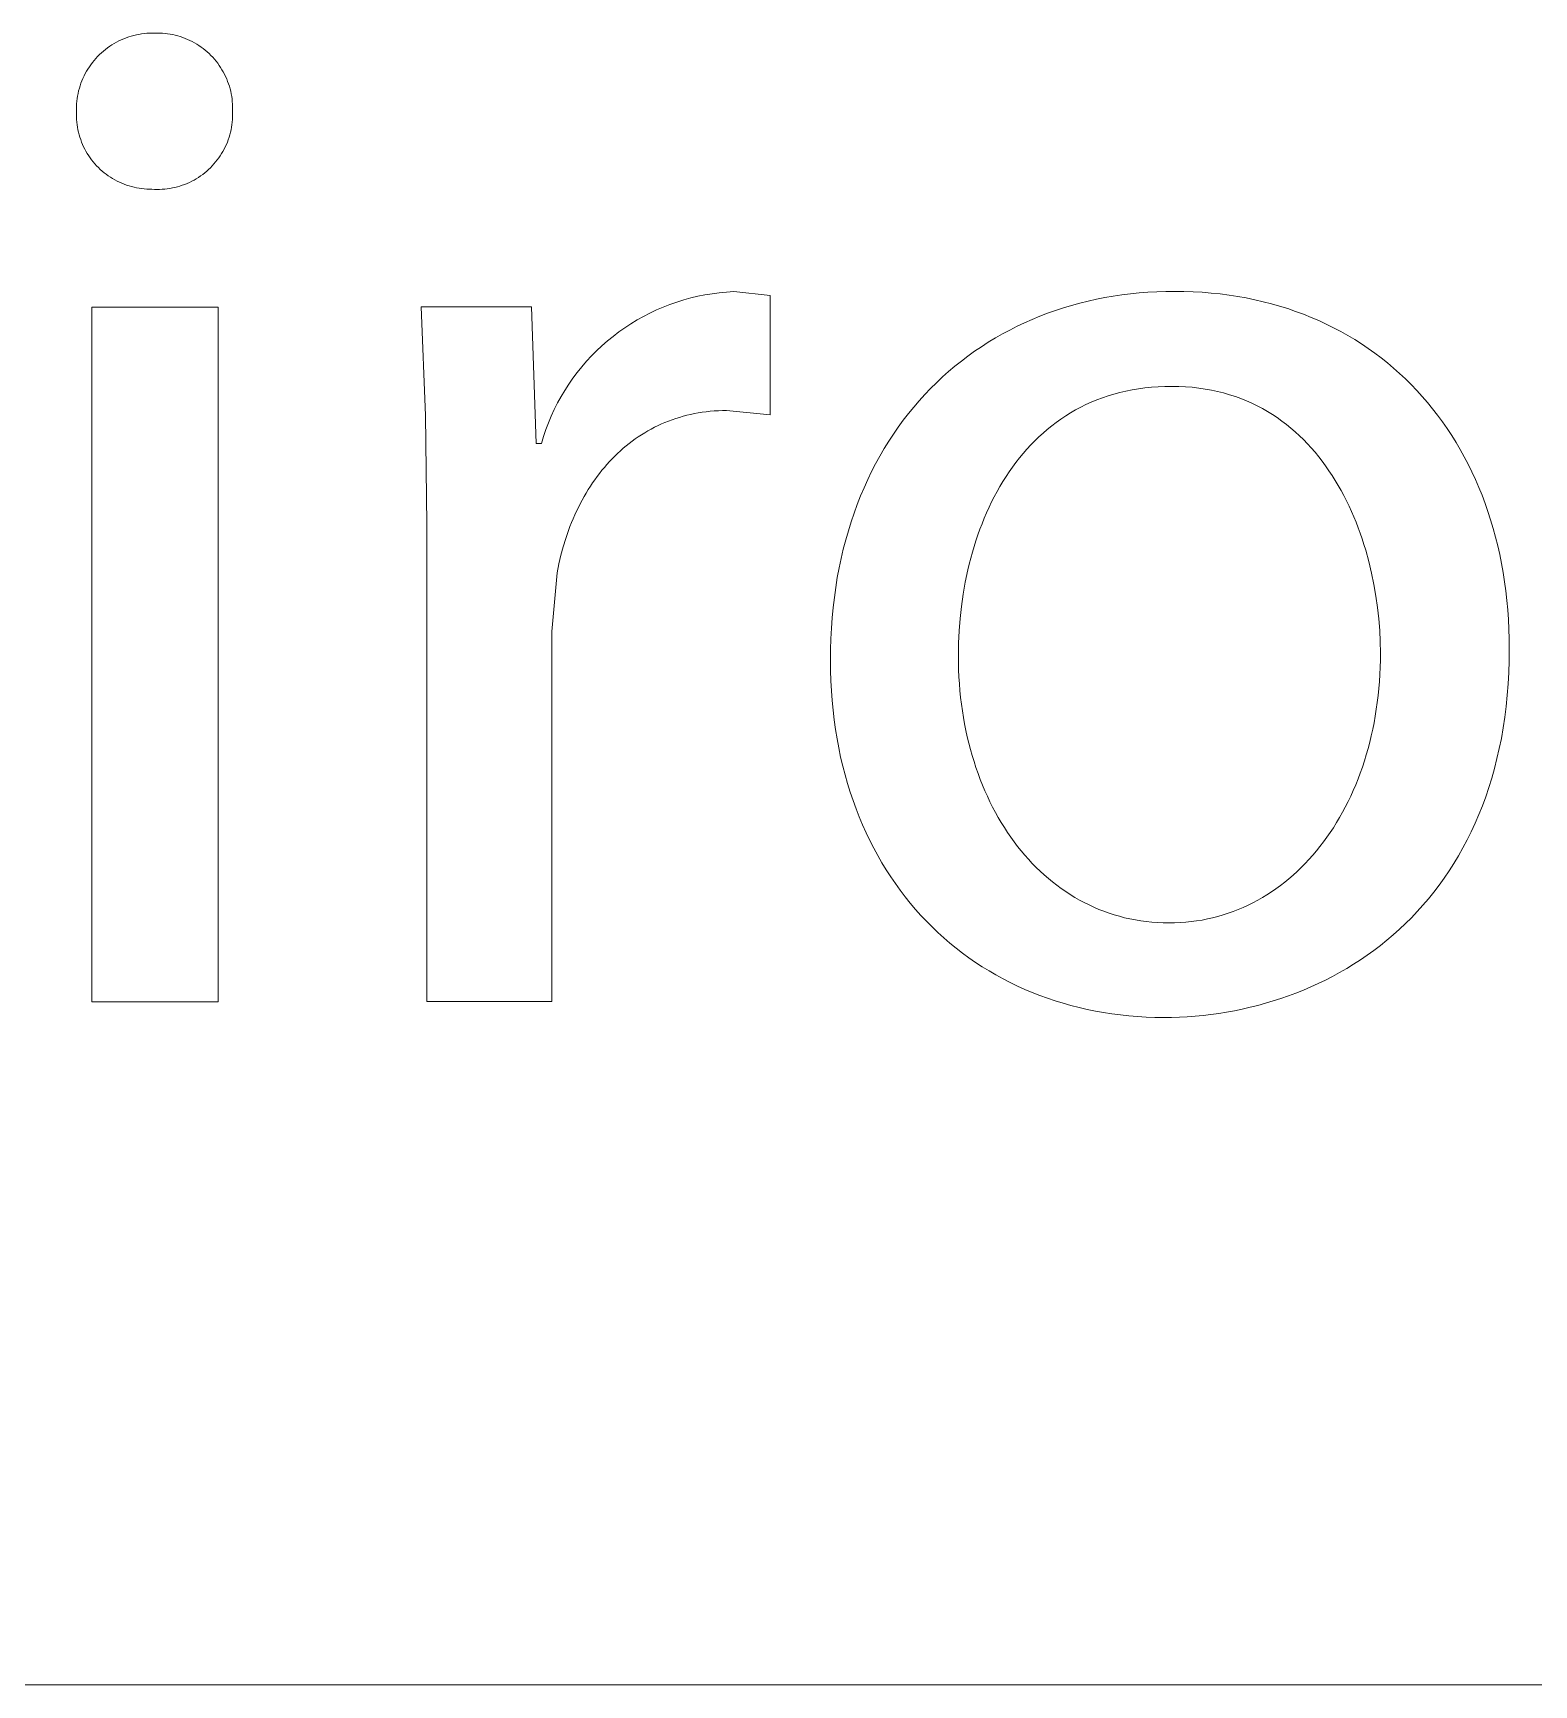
# Model space of a CAD drawing. Header units: millimetres. Extents: x -1246 to 2331, y -493 to 2006.
# Drawn here: x 1615.7 to 1653.15, y -492.87 to -451.65 of the extents above; entities that cross this region are included whole.
import ezdxf

# ---------------------------------------------------------------- set-up
doc = ezdxf.new("R2010")
doc.units = ezdxf.units.MM
doc.header["$MEASUREMENT"] = 0
doc.layers.add('Domyślny', color=7, linetype='Continuous', true_color=0x000000)

msp = doc.modelspace()

# ---------------------------------------------------------------- linework, layer by layer
at = {"layer": 'Domyślny', "color": 18, "lineweight": 15, "true_color": 0x000000}
for p, q in [((1617.96, -451.79), (1618.022, -451.766)), ((1618.022, -451.766), (1618.084, -451.744)), ((1618.084, -451.744), (1618.147, -451.725)), ((1618.147, -451.725), (1618.211, -451.707)), ((1618.211, -451.707), (1618.275, -451.692)), ((1618.275, -451.692), (1618.339, -451.679)), ((1618.339, -451.679), (1618.405, -451.668)), ((1618.405, -451.668), (1618.47, -451.659)), ((1618.47, -451.659), (1618.536, -451.653)), ((1618.536, -451.653), (1618.602, -451.649)), ((1618.602, -451.649), (1618.668, -451.647)), ((1618.668, -451.647), (1618.734, -451.648)), ((1618.734, -451.648), (1618.798, -451.646)), ((1618.798, -451.646), (1618.863, -451.647)), ((1618.863, -451.647), (1618.928, -451.651)), ((1618.928, -451.651), (1618.992, -451.656)), ((1618.992, -451.656), (1619.056, -451.664)), ((1619.056, -451.664), (1619.12, -451.674)), ((1619.12, -451.674), (1619.184, -451.686)), ((1619.184, -451.686), (1619.247, -451.7)), ((1619.247, -451.7), (1619.309, -451.717)), ((1619.309, -451.717), (1619.371, -451.735)), ((1619.371, -451.735), (1619.433, -451.756)), ((1619.433, -451.756), (1619.493, -451.779)), ((1619.493, -451.779), (1619.553, -451.804)), ((1617.31, -452.233), (1617.357, -452.186)), ((1617.357, -452.186), (1617.405, -452.141)), ((1617.405, -452.141), (1617.455, -452.098)), ((1617.455, -452.098), (1617.506, -452.056)), ((1617.506, -452.056), (1617.558, -452.016)), ((1617.558, -452.016), (1617.612, -451.978)), ((1617.612, -451.978), (1617.667, -451.942)), ((1617.667, -451.942), (1617.724, -451.907)), ((1617.724, -451.907), (1617.781, -451.875)), ((1617.781, -451.875), (1617.84, -451.845)), ((1617.84, -451.845), (1617.9, -451.817)), ((1617.9, -451.817), (1617.96, -451.79)), ((1619.553, -451.804), (1619.612, -451.831)), ((1619.612, -451.831), (1619.67, -451.859)), ((1619.67, -451.859), (1619.726, -451.89)), ((1619.726, -451.89), (1619.782, -451.923)), ((1619.782, -451.923), (1619.837, -451.958)), ((1619.837, -451.958), (1619.89, -451.995)), ((1619.89, -451.995), (1619.942, -452.033)), ((1619.942, -452.033), (1619.993, -452.073)), ((1619.993, -452.073), (1620.042, -452.115)), ((1620.042, -452.115), (1620.09, -452.159)), ((1620.09, -452.159), (1620.136, -452.204)), ((1617.002, -452.66), (1617.034, -452.602)), ((1617.034, -452.602), (1617.067, -452.545)), ((1617.067, -452.545), (1617.103, -452.49)), ((1617.103, -452.49), (1617.141, -452.436)), ((1617.141, -452.436), (1617.181, -452.383)), ((1617.181, -452.383), (1617.222, -452.331)), ((1617.222, -452.331), (1617.265, -452.282)), ((1617.265, -452.282), (1617.31, -452.233)), ((1620.136, -452.204), (1620.181, -452.251)), ((1620.181, -452.251), (1620.224, -452.299)), ((1620.224, -452.299), (1620.265, -452.349)), ((1620.265, -452.349), (1620.305, -452.4)), ((1620.305, -452.4), (1620.342, -452.453)), ((1620.342, -452.453), (1620.378, -452.506)), ((1620.378, -452.506), (1620.412, -452.561)), ((1620.412, -452.561), (1620.445, -452.617)), ((1616.853, -453.026), (1616.873, -452.963)), ((1616.873, -452.963), (1616.894, -452.901)), ((1616.894, -452.901), (1616.918, -452.839)), ((1616.918, -452.839), (1616.944, -452.778)), ((1616.944, -452.778), (1616.972, -452.718)), ((1616.972, -452.718), (1617.002, -452.66)), ((1620.445, -452.617), (1620.475, -452.675)), ((1620.475, -452.675), (1620.503, -452.733)), ((1620.503, -452.733), (1620.529, -452.792)), ((1620.529, -452.792), (1620.553, -452.852)), ((1620.553, -452.852), (1620.576, -452.913)), ((1620.576, -452.913), (1620.596, -452.974)), ((1620.596, -452.974), (1620.613, -453.037)), ((1616.78, -453.481), (1616.784, -453.415)), ((1616.784, -453.415), (1616.79, -453.35)), ((1616.79, -453.35), (1616.798, -453.284)), ((1616.798, -453.284), (1616.809, -453.219)), ((1616.809, -453.219), (1616.821, -453.154)), ((1616.821, -453.154), (1616.836, -453.09)), ((1616.836, -453.09), (1616.853, -453.026)), ((1620.613, -453.037), (1620.629, -453.099)), ((1620.629, -453.099), (1620.643, -453.163)), ((1620.643, -453.163), (1620.654, -453.226)), ((1620.654, -453.226), (1620.663, -453.29)), ((1620.663, -453.29), (1620.67, -453.355)), ((1620.67, -453.355), (1620.675, -453.419)), ((1620.675, -453.419), (1620.677, -453.484)), ((1616.779, -453.547), (1616.78, -453.481)), ((1616.78, -453.613), (1616.779, -453.547)), ((1616.779, -453.677), (1616.78, -453.613)), ((1616.78, -453.741), (1616.779, -453.677)), ((1616.783, -453.806), (1616.78, -453.741)), ((1616.788, -453.869), (1616.783, -453.806)), ((1620.672, -453.806), (1620.667, -453.87)), ((1620.676, -453.742), (1620.672, -453.806)), ((1620.677, -453.549), (1620.675, -453.613)), ((1620.675, -453.613), (1620.676, -453.677)), ((1620.676, -453.677), (1620.676, -453.742)), ((1620.677, -453.484), (1620.677, -453.549)), ((1616.796, -453.933), (1616.788, -453.869)), ((1616.805, -453.997), (1616.796, -453.933)), ((1616.817, -454.06), (1616.805, -453.997)), ((1616.831, -454.122), (1616.817, -454.06)), ((1616.847, -454.184), (1616.831, -454.122)), ((1616.866, -454.246), (1616.847, -454.184)), ((1616.886, -454.306), (1616.866, -454.246)), ((1620.589, -454.247), (1620.568, -454.308)), ((1620.607, -454.185), (1620.589, -454.247)), ((1620.624, -454.123), (1620.607, -454.185)), ((1620.638, -454.06), (1620.624, -454.123)), ((1620.65, -453.997), (1620.638, -454.06)), ((1620.659, -453.934), (1620.65, -453.997)), ((1620.667, -453.87), (1620.659, -453.934)), ((1616.909, -454.367), (1616.886, -454.306)), ((1616.933, -454.426), (1616.909, -454.367)), ((1616.96, -454.484), (1616.933, -454.426)), ((1616.989, -454.542), (1616.96, -454.484)), ((1617.019, -454.598), (1616.989, -454.542)), ((1617.052, -454.653), (1617.019, -454.598)), ((1617.086, -454.707), (1617.052, -454.653)), ((1620.403, -454.655), (1620.368, -454.709)), ((1620.435, -454.6), (1620.403, -454.655)), ((1620.466, -454.543), (1620.435, -454.6)), ((1620.495, -454.486), (1620.466, -454.543)), ((1620.521, -454.427), (1620.495, -454.486)), ((1620.546, -454.368), (1620.521, -454.427)), ((1620.568, -454.308), (1620.546, -454.368)), ((1617.122, -454.76), (1617.086, -454.707)), ((1617.16, -454.812), (1617.122, -454.76)), ((1617.2, -454.862), (1617.16, -454.812)), ((1617.242, -454.911), (1617.2, -454.862)), ((1617.285, -454.959), (1617.242, -454.911)), ((1617.33, -455.004), (1617.285, -454.959)), ((1617.376, -455.049), (1617.33, -455.004)), ((1617.424, -455.092), (1617.376, -455.049)), ((1620.078, -455.052), (1620.03, -455.094)), ((1620.124, -455.007), (1620.078, -455.052)), ((1620.169, -454.961), (1620.124, -455.007)), ((1620.212, -454.914), (1620.169, -454.961)), ((1620.254, -454.864), (1620.212, -454.914)), ((1620.294, -454.814), (1620.254, -454.864)), ((1620.332, -454.762), (1620.294, -454.814)), ((1620.368, -454.709), (1620.332, -454.762)), ((1617.473, -455.133), (1617.424, -455.092)), ((1617.524, -455.172), (1617.473, -455.133)), ((1617.576, -455.209), (1617.524, -455.172)), ((1617.629, -455.245), (1617.576, -455.209)), ((1617.684, -455.279), (1617.629, -455.245)), ((1617.739, -455.311), (1617.684, -455.279)), ((1617.796, -455.341), (1617.739, -455.311)), ((1617.854, -455.369), (1617.796, -455.341)), ((1617.912, -455.395), (1617.854, -455.369)), ((1617.972, -455.419), (1617.912, -455.395)), ((1618.032, -455.441), (1617.972, -455.419)), ((1618.093, -455.461), (1618.032, -455.441)), ((1618.155, -455.479), (1618.093, -455.461)), ((1618.217, -455.495), (1618.155, -455.479)), ((1619.299, -455.483), (1619.236, -455.499)), ((1619.36, -455.466), (1619.299, -455.483)), ((1619.422, -455.446), (1619.36, -455.466)), ((1619.482, -455.423), (1619.422, -455.446)), ((1619.541, -455.399), (1619.482, -455.423)), ((1619.6, -455.373), (1619.541, -455.399)), ((1619.658, -455.345), (1619.6, -455.373)), ((1619.715, -455.315), (1619.658, -455.345)), ((1619.77, -455.283), (1619.715, -455.315)), ((1619.825, -455.249), (1619.77, -455.283)), ((1619.878, -455.213), (1619.825, -455.249)), ((1619.93, -455.175), (1619.878, -455.213)), ((1619.981, -455.136), (1619.93, -455.175)), ((1620.03, -455.094), (1619.981, -455.136)), ((1618.279, -455.508), (1618.217, -455.495)), ((1618.343, -455.519), (1618.279, -455.508)), ((1618.406, -455.528), (1618.343, -455.519)), ((1618.47, -455.535), (1618.406, -455.528)), ((1618.534, -455.54), (1618.47, -455.535)), ((1618.598, -455.543), (1618.534, -455.54)), ((1618.662, -455.543), (1618.598, -455.543)), ((1618.726, -455.547), (1618.662, -455.543)), ((1618.79, -455.549), (1618.726, -455.547)), ((1618.855, -455.548), (1618.79, -455.549)), ((1618.919, -455.546), (1618.855, -455.548)), ((1618.983, -455.541), (1618.919, -455.546)), ((1619.047, -455.534), (1618.983, -455.541)), ((1619.11, -455.524), (1619.047, -455.534)), ((1619.174, -455.513), (1619.11, -455.524)), ((1619.236, -455.499), (1619.174, -455.513)), ((1631.588, -458.42), (1631.759, -458.359)), ((1631.759, -458.359), (1631.932, -458.305)), ((1631.932, -458.305), (1632.107, -458.257)), ((1632.107, -458.257), (1632.284, -458.215)), ((1632.284, -458.215), (1632.462, -458.18)), ((1632.462, -458.18), (1632.641, -458.15)), ((1632.641, -458.15), (1632.821, -458.127)), ((1632.821, -458.127), (1633.002, -458.11)), ((1633.002, -458.11), (1633.183, -458.099)), ((1633.183, -458.099), (1634.088, -458.195)), ((1634.088, -458.195), (1634.088, -461.173)), ((1641.814, -458.388), (1642.02, -458.337)), ((1642.02, -458.337), (1642.228, -458.291)), ((1642.228, -458.291), (1642.437, -458.249)), ((1642.437, -458.249), (1642.649, -458.213)), ((1642.649, -458.213), (1642.863, -458.181)), ((1642.863, -458.181), (1643.078, -458.154)), ((1643.078, -458.154), (1643.296, -458.132)), ((1643.296, -458.132), (1643.515, -458.114)), ((1643.515, -458.114), (1643.735, -458.102)), ((1643.735, -458.102), (1643.958, -458.095)), ((1643.958, -458.095), (1644.181, -458.092)), ((1644.181, -458.092), (1644.414, -458.095)), ((1644.414, -458.095), (1644.643, -458.103)), ((1644.643, -458.103), (1644.871, -458.116)), ((1644.871, -458.116), (1645.096, -458.134)), ((1645.096, -458.134), (1645.318, -458.158)), ((1645.318, -458.158), (1645.538, -458.186)), ((1645.538, -458.186), (1645.755, -458.22)), ((1645.755, -458.22), (1645.97, -458.258)), ((1645.97, -458.258), (1646.182, -458.302)), ((1646.182, -458.302), (1646.391, -458.35)), ((1646.391, -458.35), (1646.597, -458.403)), ((1617.161, -458.485), (1620.318, -458.485)), ((1617.161, -475.817), (1617.161, -458.485)), ((1620.318, -458.485), (1620.318, -475.817)), ((1625.492, -461.189), (1625.38, -458.48)), ((1625.38, -458.48), (1628.132, -458.48)), ((1628.132, -458.48), (1628.251, -461.887)), ((1630.768, -458.807), (1630.927, -458.718)), ((1630.927, -458.718), (1631.088, -458.635)), ((1631.088, -458.635), (1631.252, -458.557)), ((1631.252, -458.557), (1631.419, -458.486)), ((1631.419, -458.486), (1631.588, -458.42)), ((1640.627, -458.792), (1640.819, -458.713)), ((1640.819, -458.713), (1641.013, -458.639)), ((1641.013, -458.639), (1641.21, -458.569)), ((1641.21, -458.569), (1641.409, -458.504)), ((1641.409, -458.504), (1641.611, -458.444)), ((1641.611, -458.444), (1641.814, -458.388)), ((1646.597, -458.403), (1646.801, -458.461)), ((1646.801, -458.461), (1647.002, -458.524)), ((1647.002, -458.524), (1647.2, -458.592)), ((1647.2, -458.592), (1647.395, -458.664)), ((1647.395, -458.664), (1647.587, -458.741)), ((1647.587, -458.741), (1647.776, -458.822)), ((1630.169, -459.216), (1630.314, -459.106)), ((1630.314, -459.106), (1630.462, -459.001)), ((1630.462, -459.001), (1630.613, -458.901)), ((1630.613, -458.901), (1630.768, -458.807)), ((1639.708, -459.256), (1639.886, -459.154)), ((1639.886, -459.154), (1640.067, -459.057)), ((1640.067, -459.057), (1640.251, -458.964)), ((1640.251, -458.964), (1640.438, -458.876)), ((1640.438, -458.876), (1640.627, -458.792)), ((1647.776, -458.822), (1647.962, -458.908)), ((1647.962, -458.908), (1648.145, -458.999)), ((1648.145, -458.999), (1648.325, -459.094)), ((1648.325, -459.094), (1648.501, -459.193)), ((1648.501, -459.193), (1648.675, -459.297)), ((1629.632, -459.704), (1629.76, -459.575)), ((1629.76, -459.575), (1629.892, -459.45)), ((1629.892, -459.45), (1630.029, -459.331)), ((1630.029, -459.331), (1630.169, -459.216)), ((1639.023, -459.708), (1639.19, -459.588)), ((1639.19, -459.588), (1639.359, -459.473)), ((1639.359, -459.473), (1639.532, -459.362)), ((1639.532, -459.362), (1639.708, -459.256)), ((1648.675, -459.297), (1648.845, -459.405)), ((1648.845, -459.405), (1649.012, -459.517)), ((1649.012, -459.517), (1649.175, -459.634)), ((1629.277, -460.116), (1629.391, -459.974)), ((1629.391, -459.974), (1629.509, -459.837)), ((1629.509, -459.837), (1629.632, -459.704)), ((1638.542, -460.092), (1638.699, -459.96)), ((1638.699, -459.96), (1638.86, -459.831)), ((1638.86, -459.831), (1639.023, -459.708)), ((1649.175, -459.634), (1649.335, -459.755)), ((1649.335, -459.755), (1649.492, -459.88)), ((1649.492, -459.88), (1649.646, -460.009)), ((1649.646, -460.009), (1649.795, -460.142)), ((1628.966, -460.563), (1629.065, -460.41)), ((1629.065, -460.41), (1629.168, -460.261)), ((1629.168, -460.261), (1629.277, -460.116)), ((1638.091, -460.516), (1638.238, -460.371)), ((1638.238, -460.371), (1638.389, -460.229)), ((1638.389, -460.229), (1638.542, -460.092)), ((1649.795, -460.142), (1649.942, -460.279)), ((1649.942, -460.279), (1650.085, -460.42)), ((1650.085, -460.42), (1650.224, -460.565)), ((1628.786, -460.878), (1628.874, -460.719)), ((1628.874, -460.719), (1628.966, -460.563)), ((1637.672, -460.978), (1637.808, -460.82)), ((1637.808, -460.82), (1637.948, -460.666)), ((1637.948, -460.666), (1638.091, -460.516)), ((1642.238, -460.802), (1642.102, -460.859)), ((1642.378, -460.749), (1642.238, -460.802)), ((1642.52, -460.701), (1642.378, -460.749)), ((1642.666, -460.657), (1642.52, -460.701)), ((1642.814, -460.617), (1642.666, -460.657)), ((1642.965, -460.581), (1642.814, -460.617)), ((1643.12, -460.55), (1642.965, -460.581)), ((1643.277, -460.524), (1643.12, -460.55)), ((1643.438, -460.502), (1643.277, -460.524)), ((1643.601, -460.485), (1643.438, -460.502)), ((1643.768, -460.473), (1643.601, -460.485)), ((1643.937, -460.465), (1643.768, -460.473)), ((1644.11, -460.463), (1643.937, -460.465)), ((1644.283, -460.465), (1644.11, -460.463)), ((1644.453, -460.473), (1644.283, -460.465)), ((1644.619, -460.487), (1644.453, -460.473)), ((1644.783, -460.505), (1644.619, -460.487)), ((1644.943, -460.529), (1644.783, -460.505)), ((1645.1, -460.557), (1644.943, -460.529)), ((1645.254, -460.59), (1645.1, -460.557)), ((1645.404, -460.628), (1645.254, -460.59)), ((1645.551, -460.671), (1645.404, -460.628)), ((1645.696, -460.718), (1645.551, -460.671)), ((1645.837, -460.769), (1645.696, -460.718)), ((1645.975, -460.825), (1645.837, -460.769)), ((1646.11, -460.885), (1645.975, -460.825)), ((1650.224, -460.565), (1650.359, -460.714)), ((1650.359, -460.714), (1650.491, -460.867)), ((1625.523, -463.9), (1625.492, -461.189)), ((1628.558, -461.372), (1628.628, -461.205)), ((1628.628, -461.205), (1628.704, -461.04)), ((1628.704, -461.04), (1628.786, -460.878)), ((1631.824, -461.236), (1631.732, -461.265)), ((1631.916, -461.209), (1631.824, -461.236)), ((1632.01, -461.185), (1631.916, -461.209)), ((1632.105, -461.162), (1632.01, -461.185)), ((1632.201, -461.142), (1632.105, -461.162)), ((1632.297, -461.124), (1632.201, -461.142)), ((1632.395, -461.109), (1632.297, -461.124)), ((1632.494, -461.096), (1632.395, -461.109)), ((1632.594, -461.085), (1632.494, -461.096)), ((1632.695, -461.076), (1632.594, -461.085)), ((1632.797, -461.07), (1632.695, -461.076)), ((1632.9, -461.067), (1632.797, -461.07)), ((1633.004, -461.065), (1632.9, -461.067)), ((1634.088, -461.173), (1633.004, -461.065)), ((1637.411, -461.307), (1637.539, -461.141)), ((1637.539, -461.141), (1637.672, -460.978)), ((1641.463, -461.199), (1641.344, -461.278)), ((1641.585, -461.124), (1641.463, -461.199)), ((1641.71, -461.052), (1641.585, -461.124)), ((1641.838, -460.983), (1641.71, -461.052)), ((1641.968, -460.919), (1641.838, -460.983)), ((1642.102, -460.859), (1641.968, -460.919)), ((1646.242, -460.949), (1646.11, -460.885)), ((1646.37, -461.017), (1646.242, -460.949)), ((1646.496, -461.089), (1646.37, -461.017)), ((1646.619, -461.165), (1646.496, -461.089)), ((1646.739, -461.244), (1646.619, -461.165)), ((1646.856, -461.328), (1646.739, -461.244)), ((1650.491, -460.867), (1650.619, -461.024)), ((1650.619, -461.024), (1650.744, -461.184)), ((1650.744, -461.184), (1650.864, -461.348)), ((1628.435, -461.714), (1628.493, -461.542)), ((1628.493, -461.542), (1628.558, -461.372)), ((1630.879, -461.67), (1630.8, -461.722)), ((1630.959, -461.621), (1630.879, -461.67)), ((1631.04, -461.573), (1630.959, -461.621)), ((1631.123, -461.527), (1631.04, -461.573)), ((1631.206, -461.484), (1631.123, -461.527)), ((1631.291, -461.442), (1631.206, -461.484)), ((1631.377, -461.402), (1631.291, -461.442)), ((1631.464, -461.365), (1631.377, -461.402)), ((1631.552, -461.329), (1631.464, -461.365)), ((1631.642, -461.296), (1631.552, -461.329)), ((1631.732, -461.265), (1631.642, -461.296)), ((1637.048, -461.832), (1637.165, -461.653)), ((1637.165, -461.653), (1637.286, -461.478)), ((1637.286, -461.478), (1637.411, -461.307)), ((1640.897, -461.629), (1640.792, -461.725)), ((1641.004, -461.536), (1640.897, -461.629)), ((1641.115, -461.447), (1641.004, -461.536)), ((1641.228, -461.361), (1641.115, -461.447)), ((1641.344, -461.278), (1641.228, -461.361)), ((1646.969, -461.414), (1646.856, -461.328)), ((1647.08, -461.504), (1646.969, -461.414)), ((1647.188, -461.597), (1647.08, -461.504)), ((1647.293, -461.694), (1647.188, -461.597)), ((1650.864, -461.348), (1650.981, -461.516)), ((1650.981, -461.516), (1651.094, -461.687)), ((1628.251, -461.887), (1628.382, -461.887)), ((1628.382, -461.887), (1628.435, -461.714)), ((1630.354, -462.071), (1630.284, -462.135)), ((1630.425, -462.008), (1630.354, -462.071)), ((1630.498, -461.947), (1630.425, -462.008)), ((1630.571, -461.888), (1630.498, -461.947)), ((1630.647, -461.831), (1630.571, -461.888)), ((1630.723, -461.775), (1630.647, -461.831)), ((1630.8, -461.722), (1630.723, -461.775)), ((1636.826, -462.202), (1636.935, -462.015)), ((1636.935, -462.015), (1637.048, -461.832)), ((1640.494, -462.03), (1640.401, -462.137)), ((1640.591, -461.925), (1640.494, -462.03)), ((1640.69, -461.823), (1640.591, -461.925)), ((1640.792, -461.725), (1640.69, -461.823)), ((1647.395, -461.793), (1647.293, -461.694)), ((1647.495, -461.896), (1647.395, -461.793)), ((1647.591, -462.001), (1647.495, -461.896)), ((1647.685, -462.109), (1647.591, -462.001)), ((1651.094, -461.687), (1651.203, -461.862)), ((1651.203, -461.862), (1651.307, -462.04)), ((1651.307, -462.04), (1651.408, -462.222)), ((1629.954, -462.484), (1629.892, -462.558)), ((1630.017, -462.411), (1629.954, -462.484)), ((1630.082, -462.339), (1630.017, -462.411)), ((1630.148, -462.27), (1630.082, -462.339)), ((1630.215, -462.202), (1630.148, -462.27)), ((1630.284, -462.135), (1630.215, -462.202)), ((1636.62, -462.589), (1636.721, -462.393)), ((1636.721, -462.393), (1636.826, -462.202)), ((1640.136, -462.476), (1640.054, -462.593)), ((1640.222, -462.36), (1640.136, -462.476)), ((1640.31, -462.247), (1640.222, -462.36)), ((1640.401, -462.137), (1640.31, -462.247)), ((1647.776, -462.22), (1647.685, -462.109)), ((1647.864, -462.333), (1647.776, -462.22)), ((1647.949, -462.449), (1647.864, -462.333)), ((1648.031, -462.567), (1647.949, -462.449)), ((1651.408, -462.222), (1651.505, -462.407)), ((1651.505, -462.407), (1651.598, -462.596)), ((1629.658, -462.873), (1629.603, -462.956)), ((1629.715, -462.792), (1629.658, -462.873)), ((1629.772, -462.713), (1629.715, -462.792)), ((1629.832, -462.635), (1629.772, -462.713)), ((1629.892, -462.558), (1629.832, -462.635)), ((1636.432, -462.991), (1636.524, -462.788)), ((1636.524, -462.788), (1636.62, -462.589)), ((1639.897, -462.836), (1639.822, -462.961)), ((1639.974, -462.714), (1639.897, -462.836)), ((1640.054, -462.593), (1639.974, -462.714)), ((1648.111, -462.687), (1648.031, -462.567)), ((1648.188, -462.81), (1648.111, -462.687)), ((1648.262, -462.934), (1648.188, -462.81)), ((1651.598, -462.596), (1651.687, -462.788)), ((1651.687, -462.788), (1651.771, -462.983)), ((1629.398, -463.301), (1629.35, -463.391)), ((1629.447, -463.213), (1629.398, -463.301)), ((1629.498, -463.126), (1629.447, -463.213)), ((1629.55, -463.04), (1629.498, -463.126)), ((1629.603, -462.956), (1629.55, -463.04)), ((1636.261, -463.409), (1636.344, -463.198)), ((1636.344, -463.198), (1636.432, -462.991)), ((1639.681, -463.217), (1639.615, -463.348)), ((1639.751, -463.088), (1639.681, -463.217)), ((1639.822, -462.961), (1639.751, -463.088)), ((1648.334, -463.061), (1648.262, -462.934)), ((1648.402, -463.189), (1648.334, -463.061)), ((1648.469, -463.319), (1648.402, -463.189)), ((1648.532, -463.451), (1648.469, -463.319)), ((1651.771, -462.983), (1651.851, -463.182)), ((1651.851, -463.182), (1651.927, -463.384)), ((1629.216, -463.669), (1629.174, -463.765)), ((1629.259, -463.575), (1629.216, -463.669)), ((1629.304, -463.483), (1629.259, -463.575)), ((1629.35, -463.391), (1629.304, -463.483)), ((1636.109, -463.843), (1636.183, -463.624)), ((1636.183, -463.624), (1636.261, -463.409)), ((1639.49, -463.616), (1639.431, -463.752)), ((1639.551, -463.481), (1639.49, -463.616)), ((1639.615, -463.348), (1639.551, -463.481)), ((1648.593, -463.584), (1648.532, -463.451)), ((1648.652, -463.719), (1648.593, -463.584)), ((1648.707, -463.855), (1648.652, -463.719)), ((1651.927, -463.384), (1651.999, -463.589)), ((1651.999, -463.589), (1652.066, -463.797)), ((1625.523, -475.813), (1625.523, -463.9)), ((1629.058, -464.059), (1629.023, -464.159)), ((1629.095, -463.959), (1629.058, -464.059)), ((1629.134, -463.861), (1629.095, -463.959)), ((1629.174, -463.765), (1629.134, -463.861)), ((1635.975, -464.292), (1636.04, -464.065)), ((1636.04, -464.065), (1636.109, -463.843)), ((1639.322, -464.03), (1639.272, -464.171)), ((1639.376, -463.89), (1639.322, -464.03)), ((1639.431, -463.752), (1639.376, -463.89)), ((1648.76, -463.992), (1648.707, -463.855)), ((1648.811, -464.13), (1648.76, -463.992)), ((1648.859, -464.269), (1648.811, -464.13)), ((1652.066, -463.797), (1652.129, -464.008)), ((1652.129, -464.008), (1652.188, -464.222)), ((1628.926, -464.468), (1628.869, -464.679)), ((1628.989, -464.261), (1628.926, -464.468)), ((1629.023, -464.159), (1628.989, -464.261)), ((1635.86, -464.756), (1635.915, -464.522)), ((1635.915, -464.522), (1635.975, -464.292)), ((1639.178, -464.458), (1639.135, -464.603)), ((1639.223, -464.314), (1639.178, -464.458)), ((1639.272, -464.171), (1639.223, -464.314)), ((1648.905, -464.41), (1648.859, -464.269)), ((1648.948, -464.551), (1648.905, -464.41)), ((1649.026, -464.835), (1648.948, -464.551)), ((1652.188, -464.222), (1652.242, -464.44)), ((1652.242, -464.44), (1652.292, -464.66)), ((1628.819, -464.895), (1628.775, -465.116)), ((1628.869, -464.679), (1628.819, -464.895)), ((1635.81, -464.994), (1635.86, -464.756)), ((1639.057, -464.897), (1639.021, -465.045)), ((1639.095, -464.749), (1639.057, -464.897)), ((1639.135, -464.603), (1639.095, -464.749)), ((1649.095, -465.121), (1649.026, -464.835)), ((1652.292, -464.66), (1652.337, -464.883)), ((1652.337, -464.883), (1652.377, -465.109)), ((1628.775, -465.116), (1628.644, -466.581)), ((1635.725, -465.481), (1635.765, -465.236)), ((1635.765, -465.236), (1635.81, -464.994)), ((1638.958, -465.345), (1638.905, -465.647)), ((1639.021, -465.045), (1638.958, -465.345)), ((1649.155, -465.408), (1649.095, -465.121)), ((1652.377, -465.109), (1652.413, -465.338)), ((1652.413, -465.338), (1652.444, -465.569)), ((1635.661, -465.982), (1635.691, -465.73)), ((1635.691, -465.73), (1635.725, -465.481)), ((1638.905, -465.647), (1638.862, -465.952)), ((1649.204, -465.696), (1649.155, -465.408)), ((1649.245, -465.983), (1649.204, -465.696)), ((1652.444, -465.569), (1652.471, -465.804)), ((1635.637, -466.239), (1635.661, -465.982)), ((1638.862, -465.952), (1638.828, -466.258)), ((1649.276, -466.268), (1649.245, -465.983)), ((1652.471, -465.804), (1652.493, -466.041)), ((1652.493, -466.041), (1652.51, -466.28)), ((1628.644, -466.581), (1628.644, -475.813)), ((1635.604, -466.762), (1635.618, -466.499)), ((1635.618, -466.499), (1635.637, -466.239)), ((1638.804, -466.566), (1638.79, -466.874)), ((1638.828, -466.258), (1638.804, -466.566)), ((1649.298, -466.552), (1649.276, -466.268)), ((1649.311, -466.833), (1649.298, -466.552)), ((1652.51, -466.28), (1652.522, -466.522)), ((1652.522, -466.522), (1652.529, -466.767)), ((1635.593, -467.3), (1635.596, -467.029)), ((1635.596, -467.029), (1635.604, -466.762)), ((1638.79, -466.874), (1638.785, -467.181)), ((1649.315, -467.11), (1649.311, -466.833)), ((1652.529, -466.767), (1652.532, -467.014)), ((1652.532, -467.014), (1652.529, -467.312)), ((1635.595, -467.556), (1635.593, -467.3)), ((1638.785, -467.181), (1638.787, -467.359)), ((1638.787, -467.359), (1638.792, -467.535)), ((1649.309, -467.473), (1649.314, -467.292)), ((1649.314, -467.292), (1649.315, -467.11)), ((1652.529, -467.312), (1652.519, -467.603)), ((1635.603, -467.808), (1635.595, -467.556)), ((1635.616, -468.057), (1635.603, -467.808)), ((1638.792, -467.535), (1638.8, -467.709)), ((1638.8, -467.709), (1638.811, -467.882)), ((1649.275, -468.005), (1649.289, -467.829)), ((1649.289, -467.829), (1649.301, -467.652)), ((1649.301, -467.652), (1649.309, -467.473)), ((1652.519, -467.603), (1652.503, -467.89)), ((1635.635, -468.303), (1635.616, -468.057)), ((1638.811, -467.882), (1638.825, -468.054)), ((1638.825, -468.054), (1638.842, -468.224)), ((1638.842, -468.224), (1638.862, -468.392)), ((1649.236, -468.351), (1649.257, -468.179)), ((1649.257, -468.179), (1649.275, -468.005)), ((1652.481, -468.172), (1652.453, -468.448)), ((1652.503, -467.89), (1652.481, -468.172)), ((1635.658, -468.546), (1635.635, -468.303)), ((1635.686, -468.786), (1635.658, -468.546)), ((1638.862, -468.392), (1638.885, -468.559)), ((1638.885, -468.559), (1638.912, -468.724)), ((1649.185, -468.689), (1649.212, -468.521)), ((1649.212, -468.521), (1649.236, -468.351)), ((1652.453, -468.448), (1652.418, -468.719)), ((1635.719, -469.023), (1635.686, -468.786)), ((1635.758, -469.256), (1635.719, -469.023)), ((1638.912, -468.724), (1638.941, -468.887)), ((1638.941, -468.887), (1638.973, -469.048)), ((1638.973, -469.048), (1639.008, -469.208)), ((1649.087, -469.183), (1649.123, -469.02)), ((1649.123, -469.02), (1649.156, -468.856)), ((1649.156, -468.856), (1649.185, -468.689)), ((1652.378, -468.985), (1652.333, -469.246)), ((1652.418, -468.719), (1652.378, -468.985)), ((1635.8, -469.486), (1635.758, -469.256)), ((1635.848, -469.713), (1635.8, -469.486)), ((1639.008, -469.208), (1639.045, -469.365)), ((1639.045, -469.365), (1639.086, -469.521)), ((1648.962, -469.657), (1649.006, -469.501)), ((1649.006, -469.501), (1649.048, -469.343)), ((1649.048, -469.343), (1649.087, -469.183)), ((1652.281, -469.502), (1652.224, -469.752)), ((1652.333, -469.246), (1652.281, -469.502)), ((1635.901, -469.937), (1635.848, -469.713)), ((1639.086, -469.521), (1639.129, -469.675)), ((1639.129, -469.675), (1639.176, -469.826)), ((1639.176, -469.826), (1639.224, -469.976)), ((1648.865, -469.963), (1648.915, -469.811)), ((1648.915, -469.811), (1648.962, -469.657)), ((1652.224, -469.752), (1652.162, -469.998)), ((1635.958, -470.157), (1635.901, -469.937)), ((1636.02, -470.374), (1635.958, -470.157)), ((1639.224, -469.976), (1639.276, -470.124)), ((1639.276, -470.124), (1639.33, -470.269)), ((1639.33, -470.269), (1639.387, -470.412)), ((1648.699, -470.405), (1648.757, -470.26)), ((1648.757, -470.26), (1648.812, -470.113)), ((1648.812, -470.113), (1648.865, -469.963)), ((1652.094, -470.238), (1652.021, -470.474)), ((1652.162, -469.998), (1652.094, -470.238)), ((1636.086, -470.588), (1636.02, -470.374)), ((1636.157, -470.798), (1636.086, -470.588)), ((1639.387, -470.412), (1639.446, -470.553)), ((1639.446, -470.553), (1639.508, -470.692)), ((1639.508, -470.692), (1639.573, -470.828)), ((1648.509, -470.825), (1648.575, -470.687)), ((1648.575, -470.687), (1648.638, -470.547)), ((1648.638, -470.547), (1648.699, -470.405)), ((1651.943, -470.704), (1651.86, -470.929)), ((1652.021, -470.474), (1651.943, -470.704)), ((1636.232, -471.004), (1636.157, -470.798)), ((1636.311, -471.207), (1636.232, -471.004)), ((1639.573, -470.828), (1639.64, -470.962)), ((1639.64, -470.962), (1639.71, -471.093)), ((1639.71, -471.093), (1639.782, -471.222)), ((1648.296, -471.222), (1648.37, -471.092)), ((1648.37, -471.092), (1648.44, -470.96)), ((1648.44, -470.96), (1648.509, -470.825)), ((1651.772, -471.15), (1651.679, -471.365)), ((1651.86, -470.929), (1651.772, -471.15)), ((1636.395, -471.407), (1636.311, -471.207)), ((1636.484, -471.603), (1636.395, -471.407)), ((1639.782, -471.222), (1639.856, -471.349)), ((1639.856, -471.349), (1639.933, -471.472)), ((1639.933, -471.472), (1640.012, -471.594)), ((1648.062, -471.597), (1648.143, -471.475)), ((1648.143, -471.475), (1648.221, -471.35)), ((1648.221, -471.35), (1648.296, -471.222)), ((1651.679, -471.365), (1651.582, -471.576)), ((1636.576, -471.795), (1636.484, -471.603)), ((1636.672, -471.984), (1636.576, -471.795)), ((1640.012, -471.594), (1640.094, -471.712)), ((1640.094, -471.712), (1640.178, -471.828)), ((1640.178, -471.828), (1640.264, -471.941)), ((1640.264, -471.941), (1640.352, -472.052)), ((1647.718, -472.057), (1647.807, -471.946)), ((1647.807, -471.946), (1647.894, -471.832)), ((1647.894, -471.832), (1647.979, -471.716)), ((1647.979, -471.716), (1648.062, -471.597)), ((1651.48, -471.781), (1651.374, -471.982)), ((1651.582, -471.576), (1651.48, -471.781)), ((1636.773, -472.169), (1636.672, -471.984)), ((1636.878, -472.35), (1636.773, -472.169)), ((1636.986, -472.527), (1636.878, -472.35)), ((1640.352, -472.052), (1640.443, -472.159)), ((1640.443, -472.159), (1640.535, -472.264)), ((1640.535, -472.264), (1640.63, -472.366)), ((1640.63, -472.366), (1640.727, -472.465)), ((1647.338, -472.47), (1647.436, -472.372)), ((1647.436, -472.372), (1647.532, -472.27)), ((1647.532, -472.27), (1647.626, -472.165)), ((1647.626, -472.165), (1647.718, -472.057)), ((1651.148, -472.368), (1651.029, -472.554)), ((1651.263, -472.177), (1651.148, -472.368)), ((1651.374, -471.982), (1651.263, -472.177)), ((1637.098, -472.701), (1636.986, -472.527)), ((1637.215, -472.871), (1637.098, -472.701)), ((1640.727, -472.465), (1640.827, -472.561)), ((1640.827, -472.561), (1640.928, -472.653)), ((1640.928, -472.653), (1641.031, -472.743)), ((1641.031, -472.743), (1641.136, -472.83)), ((1646.927, -472.835), (1647.033, -472.749)), ((1647.033, -472.749), (1647.136, -472.659)), ((1647.136, -472.659), (1647.238, -472.566)), ((1647.238, -472.566), (1647.338, -472.47)), ((1650.905, -472.735), (1650.778, -472.911)), ((1651.029, -472.554), (1650.905, -472.735)), ((1637.335, -473.038), (1637.215, -472.871)), ((1637.459, -473.2), (1637.335, -473.038)), ((1637.586, -473.358), (1637.459, -473.2)), ((1641.136, -472.83), (1641.243, -472.913)), ((1641.243, -472.913), (1641.352, -472.993)), ((1641.352, -472.993), (1641.463, -473.07)), ((1641.463, -473.07), (1641.576, -473.144)), ((1641.576, -473.144), (1641.691, -473.214)), ((1646.37, -473.218), (1646.485, -473.148)), ((1646.485, -473.148), (1646.598, -473.075)), ((1646.598, -473.075), (1646.709, -472.998)), ((1646.709, -472.998), (1646.819, -472.918)), ((1646.819, -472.918), (1646.927, -472.835)), ((1650.647, -473.083), (1650.513, -473.249)), ((1650.778, -472.911), (1650.647, -473.083)), ((1637.717, -473.513), (1637.586, -473.358)), ((1637.852, -473.664), (1637.717, -473.513)), ((1641.691, -473.214), (1641.808, -473.281)), ((1641.808, -473.281), (1641.926, -473.344)), ((1641.926, -473.344), (1642.046, -473.404)), ((1642.046, -473.404), (1642.168, -473.46)), ((1642.168, -473.46), (1642.292, -473.513)), ((1642.292, -473.513), (1642.417, -473.562)), ((1642.417, -473.562), (1642.544, -473.607)), ((1642.544, -473.607), (1642.672, -473.649)), ((1645.39, -473.651), (1645.518, -473.61)), ((1645.518, -473.61), (1645.645, -473.564)), ((1645.645, -473.564), (1645.769, -473.516)), ((1645.769, -473.516), (1645.893, -473.463)), ((1645.893, -473.463), (1646.014, -473.407)), ((1646.014, -473.407), (1646.134, -473.348)), ((1646.134, -473.348), (1646.253, -473.285)), ((1646.253, -473.285), (1646.37, -473.218)), ((1650.233, -473.568), (1650.088, -473.721)), ((1650.374, -473.411), (1650.233, -473.568)), ((1650.513, -473.249), (1650.374, -473.411)), ((1637.99, -473.81), (1637.852, -473.664)), ((1638.132, -473.953), (1637.99, -473.81)), ((1638.277, -474.091), (1638.132, -473.953)), ((1642.672, -473.649), (1642.802, -473.687)), ((1642.802, -473.687), (1642.934, -473.721)), ((1642.934, -473.721), (1643.067, -473.751)), ((1643.067, -473.751), (1643.201, -473.778)), ((1643.201, -473.778), (1643.337, -473.8)), ((1643.337, -473.8), (1643.475, -473.819)), ((1643.475, -473.819), (1643.614, -473.833)), ((1643.614, -473.833), (1643.754, -473.844)), ((1643.754, -473.844), (1643.896, -473.85)), ((1643.896, -473.85), (1644.038, -473.852)), ((1644.038, -473.852), (1644.179, -473.85)), ((1644.179, -473.85), (1644.319, -473.844)), ((1644.319, -473.844), (1644.457, -473.833)), ((1644.457, -473.833), (1644.594, -473.819)), ((1644.594, -473.819), (1644.73, -473.801)), ((1644.73, -473.801), (1644.865, -473.779)), ((1644.865, -473.779), (1644.998, -473.752)), ((1644.998, -473.752), (1645.13, -473.722)), ((1645.13, -473.722), (1645.261, -473.689)), ((1645.261, -473.689), (1645.39, -473.651)), ((1649.788, -474.011), (1649.633, -474.149)), ((1649.939, -473.868), (1649.788, -474.011)), ((1650.088, -473.721), (1649.939, -473.868)), ((1638.425, -474.226), (1638.277, -474.091)), ((1638.576, -474.356), (1638.425, -474.226)), ((1638.731, -474.482), (1638.576, -474.356)), ((1649.315, -474.412), (1649.152, -474.536)), ((1649.475, -474.283), (1649.315, -474.412)), ((1649.633, -474.149), (1649.475, -474.283)), ((1638.889, -474.605), (1638.731, -474.482)), ((1639.05, -474.722), (1638.889, -474.605)), ((1639.214, -474.836), (1639.05, -474.722)), ((1639.381, -474.945), (1639.214, -474.836)), ((1648.817, -474.771), (1648.647, -474.881)), ((1648.986, -474.656), (1648.817, -474.771)), ((1649.152, -474.536), (1648.986, -474.656)), ((1639.551, -475.05), (1639.381, -474.945)), ((1639.724, -475.151), (1639.551, -475.05)), ((1639.899, -475.248), (1639.724, -475.151)), ((1640.078, -475.34), (1639.899, -475.248)), ((1648.121, -475.186), (1647.942, -475.278)), ((1648.298, -475.089), (1648.121, -475.186)), ((1648.474, -474.987), (1648.298, -475.089)), ((1648.647, -474.881), (1648.474, -474.987)), ((1640.258, -475.427), (1640.078, -475.34)), ((1640.442, -475.51), (1640.258, -475.427)), ((1640.628, -475.589), (1640.442, -475.51)), ((1640.817, -475.663), (1640.628, -475.589)), ((1641.008, -475.732), (1640.817, -475.663)), ((1647.019, -475.673), (1646.83, -475.739)), ((1647.207, -475.603), (1647.019, -475.673)), ((1647.393, -475.528), (1647.207, -475.603)), ((1647.577, -475.449), (1647.393, -475.528)), ((1647.76, -475.366), (1647.577, -475.449)), ((1647.942, -475.278), (1647.76, -475.366)), ((1620.318, -475.817), (1617.161, -475.817)), ((1628.644, -475.813), (1625.523, -475.813)), ((1641.201, -475.797), (1641.008, -475.732)), ((1641.397, -475.858), (1641.201, -475.797)), ((1641.595, -475.913), (1641.397, -475.858)), ((1641.796, -475.964), (1641.595, -475.913)), ((1641.998, -476.011), (1641.796, -475.964)), ((1642.203, -476.052), (1641.998, -476.011)), ((1642.409, -476.089), (1642.203, -476.052)), ((1642.618, -476.121), (1642.409, -476.089)), ((1645.478, -476.078), (1645.283, -476.109)), ((1645.674, -476.042), (1645.478, -476.078)), ((1645.869, -476.002), (1645.674, -476.042)), ((1646.063, -475.958), (1645.869, -476.002)), ((1646.256, -475.91), (1646.063, -475.958)), ((1646.448, -475.857), (1646.256, -475.91)), ((1646.64, -475.8), (1646.448, -475.857)), ((1646.83, -475.739), (1646.64, -475.8)), ((1642.828, -476.148), (1642.618, -476.121)), ((1643.041, -476.171), (1642.828, -476.148)), ((1643.255, -476.188), (1643.041, -476.171)), ((1643.471, -476.2), (1643.255, -476.188)), ((1643.688, -476.208), (1643.471, -476.2)), ((1643.907, -476.21), (1643.688, -476.208)), ((1644.104, -476.208), (1643.907, -476.21)), ((1644.3, -476.202), (1644.104, -476.208)), ((1644.497, -476.192), (1644.3, -476.202)), ((1644.693, -476.177), (1644.497, -476.192)), ((1644.89, -476.159), (1644.693, -476.177)), ((1645.086, -476.136), (1644.89, -476.159)), ((1645.283, -476.109), (1645.086, -476.136)), ((2327.489, -492.867), (-1246.359, -492.867)), ((2327.489, -492.867), (979.014, -492.867))]:
    msp.add_line(p, q, dxfattribs=at)

doc.saveas('drawing.dxf')
